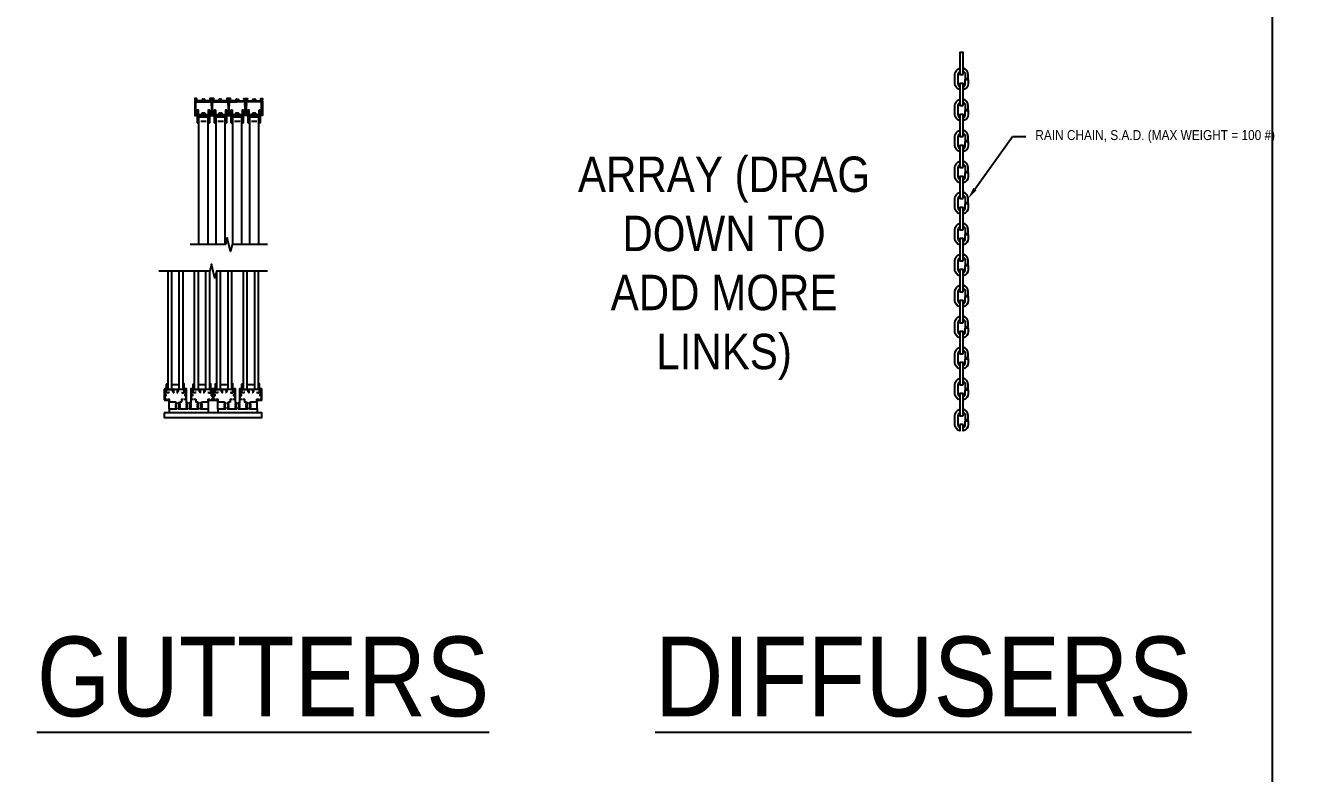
# Model space of a CAD drawing. Header units: inches. Extents: x -2661 to 42767, y -1222 to 9099.
# Drawn here: x 2324.4 to 2468.7, y 1596.3 to 1680.7 of the extents above; entities that cross this region are included whole.
import ezdxf
from ezdxf import colors
from ezdxf.entities.mleader import LeaderData, LeaderLine
from ezdxf.math import Vec2, Vec3

# ---------------------------------------------------------------- set-up
doc = ezdxf.new("R2010")
doc.units = ezdxf.units.IN
doc.header["$LTSCALE"] = 12
doc.header["$MEASUREMENT"] = 0
doc.layers.get('0').update_dxf_attribs({"linetype": 'CONTINUOUS'})
doc.layers.add('S-ANNO-NONPLOT', color=253, linetype='CONTINUOUS', plot=False, transparency=0.5)
doc.layers.add('S-ANNO-NOTE', color=4, linetype='CONTINUOUS')
doc.layers.add('S-ARCH', color=1, linetype='CONTINUOUS')
doc.styles.add('Arial', font='arial.ttf', dxfattribs={"width": 0.85})

# ---------------------------------------------------------------- blocks, each defined once
blk = doc.blocks.new('MULTI4 BOTTOM')
for p, q in [((-5.12, 16.5), (-5.12, 3.18)), ((-4.69, 16.5), (-4.69, 3.18)), ((-3.81, 3.18), (-3.81, 16.5)), ((-3.37, 3.18), (-3.37, 16.5)), ((-2.12, 16.5), (-2.12, 3.18)), ((-1.68, 16.5), (-1.68, 3.18)), ((-0.8, 3.18), (-0.8, 16.5)), ((-0.37, 3.18), (-0.37, 16.53)), ((0.38, 16.47), (0.38, 3.18)), ((0.81, 16.5), (0.81, 3.18)), ((1.69, 3.18), (1.69, 16.5)), ((2.13, 3.18), (2.13, 16.5)), ((3.38, 16.5), (3.38, 3.18)), ((3.82, 16.5), (3.82, 3.18)), ((4.7, 3.18), (4.7, 16.5)), ((5.13, 3.18), (5.13, 16.5)), ((-5.5, 3.2), (-5.5, 1.96)), ((-5.12, 3.18), (-3.37, 3.18)), ((-3.81, 3.68), (-4.69, 3.68)), ((-2.12, 3.18), (-0.37, 3.18)), ((-0.8, 3.68), (-1.68, 3.68)), ((0.38, 3.18), (2.13, 3.18)), ((1.69, 3.68), (0.81, 3.68)), ((3.38, 3.18), (5.13, 3.18)), ((4.7, 3.68), (3.82, 3.68)), ((-4.96, 0.95), (-4.96, 0.5)), ((-0.54, 0.95), (-0.54, 0.5)), ((0.54, 0.95), (0.54, 0.5)), ((4.96, 0.95), (4.96, 0.5))]:
    blk.add_line(p, q)
blk.add_lwpolyline([(6.13, 16.5), (0.38, 16.5), (0.19, 15.72), (-0.19, 17.28), (-0.37, 16.5), (-6.12, 16.5)])
for points in [[(-5.22, 2.01), (-5.39, 2.01, -0.414214), (-5.42, 2.05), (-5.42, 2.45), (-5.28, 2.45), (-5.28, 2.53), (-5.42, 2.53), (-5.42, 2.82), (-5.32, 2.82), (-5.32, 2.93), (-5.42, 2.93), (-5.42, 3.11), (-5.32, 3.11), (-5.32, 3.23), (-5.47, 3.23, 0.414214), (-5.5, 3.2)], [(-4.9, 2.8), (-5.04, 2.8), (-5.04, 2.76), (-5.18, 2.76, -0.414214), (-5.24, 2.82), (-5.24, 3.74, -1), (-5.16, 3.74), (-5.16, 3.18, 0.414214), (-5.12, 3.15), (-4.63, 3.15), (-4.57, 3.11), (-4.42, 3.11), (-4.48, 2.99), (-4.57, 2.99), (-4.57, 2.9), (-4.46, 2.9), (-4.46, 2.79, -0.414214), (-4.5, 2.76)], [(-3.58, 2.8), (-3.47, 2.8), (-3.47, 2.76), (-3.32, 2.76, 0.414214), (-3.26, 2.82), (-3.26, 3.74, 1), (-3.35, 3.74), (-3.35, 3.18, -0.414214), (-3.38, 3.15), (-3.87, 3.15), (-3.94, 3.11), (-4.08, 3.11), (-4.02, 2.99), (-3.94, 2.99), (-3.94, 2.9), (-4.04, 2.9), (-4.04, 2.79, 0.414214), (-4.01, 2.76)], [(-3.34, 2.01), (-3.54, 2.01, 0.414214), (-3.57, 1.98), (-3.57, 1.75, -0.414214), (-3.61, 1.72), (-3.72, 1.72, 0.414214), (-3.75, 1.69), (-3.75, 1.64), (-3.89, 1.64), (-3.87, 1.51), (-3.75, 1.51), (-3.75, 1.34), (-3.85, 1.4), (-3.85, 1.22), (-3.75, 1.28), (-3.75, 1.1), (-3.87, 1.1), (-3.89, 0.95), (-2.84, 0.95), (-2.87, 1.1), (-2.98, 1.1), (-2.98, 1.28), (-2.88, 1.22), (-2.88, 1.4), (-2.98, 1.34), (-2.98, 1.51), (-2.87, 1.51), (-2.85, 1.64), (-2.98, 1.64), (-2.98, 3.2, 0.414214), (-3.02, 3.23), (-3.16, 3.23), (-3.16, 3.11), (-3.06, 3.11), (-3.06, 2.93), (-3.16, 2.93), (-3.16, 2.82), (-3.06, 2.82), (-3.06, 2.53), (-3.2, 2.53), (-3.2, 2.45), (-3.06, 2.45), (-3.06, 2.05, -0.414214), (-3.09, 2.01), (-3.26, 2.01)], [(-2.24, 2.01), (-2.4, 2.01, -0.414214), (-2.43, 2.05), (-2.43, 2.45), (-2.3, 2.45), (-2.3, 2.53), (-2.43, 2.53), (-2.43, 2.82), (-2.34, 2.82), (-2.34, 2.93), (-2.43, 2.93), (-2.43, 3.11), (-2.34, 3.11), (-2.34, 3.23), (-2.48, 3.23, 0.414214), (-2.51, 3.2), (-2.51, 1.64), (-2.65, 1.64), (-2.63, 1.51), (-2.51, 1.51), (-2.51, 1.34), (-2.62, 1.4), (-2.62, 1.22), (-2.51, 1.28), (-2.51, 1.1), (-2.63, 1.1), (-2.65, 0.95), (-1.6, 0.95), (-1.63, 1.1), (-1.75, 1.1), (-1.75, 1.28), (-1.64, 1.22), (-1.64, 1.4), (-1.75, 1.34), (-1.75, 1.51), (-1.63, 1.51), (-1.61, 1.64), (-1.75, 1.64), (-1.75, 1.69, 0.414214), (-1.78, 1.72), (-1.89, 1.72, -0.414214), (-1.92, 1.75), (-1.92, 1.98, 0.414214), (-1.95, 2.01), (-2.16, 2.01)], [(-1.92, 2.8), (-2.03, 2.8), (-2.03, 2.76), (-2.18, 2.76, -0.414214), (-2.24, 2.82), (-2.24, 3.74, -1), (-2.15, 3.74), (-2.15, 3.18, 0.414214), (-2.12, 3.15), (-1.62, 3.15), (-1.56, 3.11), (-1.41, 3.11), (-1.47, 2.99), (-1.56, 2.99), (-1.56, 2.9), (-1.46, 2.9), (-1.46, 2.79, -0.414214), (-1.49, 2.76)], [(-0.35, 2.01), (-0.56, 2.01, 0.414214), (-0.59, 1.98), (-0.59, 1.72), (-1.24, 1.72, 0.414214), (-1.27, 1.69), (-1.27, 1.64), (-1.41, 1.64), (-1.39, 1.51), (-1.27, 1.51), (-1.27, 1.34), (-1.38, 1.4), (-1.38, 1.22), (-1.27, 1.28), (-1.27, 1.1), (-1.39, 1.1), (-1.42, 0.95), (-0.54, 0.95, 0.414214), (-0.51, 0.99), (-0.51, 1.9, -0.414214), (-0.48, 1.94), (-0.03, 1.94, 0.414214), (0, 1.97), (0, 3.2, 0.414214), (-0.03, 3.23), (-0.17, 3.23), (-0.17, 3.11), (-0.08, 3.11), (-0.08, 2.93), (-0.17, 2.93), (-0.17, 2.82), (-0.08, 2.82), (-0.08, 2.53), (-0.21, 2.53), (-0.21, 2.45), (-0.08, 2.45), (-0.08, 2.05, -0.414214), (-0.11, 2.01), (-0.27, 2.01)], [(-0.59, 2.8), (-0.46, 2.8), (-0.46, 2.76), (-0.31, 2.76, 0.414214), (-0.25, 2.82), (-0.25, 3.74, 1), (-0.34, 3.74), (-0.34, 3.18, -0.414214), (-0.37, 3.15), (-0.87, 3.15), (-0.93, 3.11), (-1.08, 3.11), (-1.02, 2.99), (-0.93, 2.99), (-0.93, 2.9), (-1.03, 2.9), (-1.03, 2.79, 0.414214), (-1, 2.76)], [(0.28, 2.01), (0.11, 2.01, -0.414214), (0.08, 2.05), (0.08, 2.45), (0.22, 2.45), (0.22, 2.53), (0.08, 2.53), (0.08, 2.82), (0.18, 2.82), (0.18, 2.93), (0.08, 2.93), (0.08, 3.11), (0.18, 3.11), (0.18, 3.23), (0.03, 3.23, 0.414214), (0, 3.2)], [(0.6, 2.8), (0.46, 2.8), (0.46, 2.76), (0.32, 2.76, -0.414214), (0.26, 2.82), (0.26, 3.74, -1), (0.34, 3.74), (0.34, 3.18, 0.414214), (0.38, 3.15), (0.87, 3.15), (0.93, 3.11), (1.08, 3.11), (1.02, 2.99), (0.93, 2.99), (0.93, 2.9), (1.04, 2.9), (1.04, 2.79, -0.414214), (1, 2.76)], [(1.92, 2.8), (2.03, 2.8), (2.03, 2.76), (2.18, 2.76, 0.414214), (2.24, 2.82), (2.24, 3.74, 1), (2.15, 3.74), (2.15, 3.18, -0.414214), (2.12, 3.15), (1.63, 3.15), (1.56, 3.11), (1.42, 3.11), (1.48, 2.99), (1.56, 2.99), (1.56, 2.9), (1.46, 2.9), (1.46, 2.79, 0.414214), (1.49, 2.76)], [(2.16, 2.01), (1.96, 2.01, 0.414214), (1.93, 1.98), (1.93, 1.75, -0.414214), (1.89, 1.72), (1.78, 1.72, 0.414214), (1.75, 1.69), (1.75, 1.64), (1.61, 1.64), (1.63, 1.51), (1.75, 1.51), (1.75, 1.34), (1.65, 1.4), (1.65, 1.22), (1.75, 1.28), (1.75, 1.1), (1.63, 1.1), (1.61, 0.95), (2.66, 0.95), (2.63, 1.1), (2.52, 1.1), (2.52, 1.28), (2.62, 1.22), (2.62, 1.4), (2.52, 1.34), (2.52, 1.51), (2.63, 1.51), (2.65, 1.64), (2.52, 1.64), (2.52, 3.2, 0.414214), (2.48, 3.23), (2.34, 3.23), (2.34, 3.11), (2.44, 3.11), (2.44, 2.93), (2.34, 2.93), (2.34, 2.82), (2.44, 2.82), (2.44, 2.53), (2.3, 2.53), (2.3, 2.45), (2.44, 2.45), (2.44, 2.05, -0.414214), (2.41, 2.01), (2.24, 2.01)], [(3.26, 2.01), (3.1, 2.01, -0.414214), (3.07, 2.05), (3.07, 2.45), (3.2, 2.45), (3.2, 2.53), (3.07, 2.53), (3.07, 2.82), (3.16, 2.82), (3.16, 2.93), (3.07, 2.93), (3.07, 3.11), (3.16, 3.11), (3.16, 3.23), (3.02, 3.23, 0.414214), (2.99, 3.2), (2.99, 1.64), (2.85, 1.64), (2.87, 1.51), (2.99, 1.51), (2.99, 1.34), (2.88, 1.4), (2.88, 1.22), (2.99, 1.28), (2.99, 1.1), (2.87, 1.1), (2.85, 0.95), (3.9, 0.95), (3.87, 1.1), (3.75, 1.1), (3.75, 1.28), (3.86, 1.22), (3.86, 1.4), (3.75, 1.34), (3.75, 1.51), (3.87, 1.51), (3.89, 1.64), (3.75, 1.64), (3.75, 1.69, 0.414214), (3.72, 1.72), (3.61, 1.72, -0.414214), (3.58, 1.75), (3.58, 1.98, 0.414214), (3.55, 2.01), (3.34, 2.01)], [(3.58, 2.8), (3.47, 2.8), (3.47, 2.76), (3.32, 2.76, -0.414214), (3.26, 2.82), (3.26, 3.74, -1), (3.35, 3.74), (3.35, 3.18, 0.414214), (3.38, 3.15), (3.88, 3.15), (3.94, 3.11), (4.09, 3.11), (4.03, 2.99), (3.94, 2.99), (3.94, 2.9), (4.04, 2.9), (4.04, 2.79, -0.414214), (4.01, 2.76)], [(5.15, 2.01), (4.94, 2.01, 0.414214), (4.91, 1.98), (4.91, 1.72), (4.26, 1.72, 0.414214), (4.23, 1.69), (4.23, 1.64), (4.09, 1.64), (4.11, 1.51), (4.23, 1.51), (4.23, 1.34), (4.12, 1.4), (4.12, 1.22), (4.23, 1.28), (4.23, 1.1), (4.11, 1.1), (4.08, 0.95), (4.96, 0.95, 0.414214), (4.99, 0.99), (4.99, 1.9, -0.414214), (5.02, 1.94), (5.47, 1.94, 0.414214), (5.5, 1.97), (5.5, 3.2, 0.414214), (5.47, 3.23), (5.33, 3.23), (5.33, 3.11), (5.42, 3.11), (5.42, 2.93), (5.33, 2.93), (5.33, 2.82), (5.42, 2.82), (5.42, 2.53), (5.29, 2.53), (5.29, 2.45), (5.42, 2.45), (5.42, 2.05, -0.414214), (5.39, 2.01), (5.23, 2.01)], [(4.91, 2.8), (5.04, 2.8), (5.04, 2.76), (5.19, 2.76, 0.414214), (5.25, 2.82), (5.25, 3.74, 1), (5.16, 3.74), (5.16, 3.18, -0.414214), (5.13, 3.15), (4.63, 3.15), (4.57, 3.11), (4.42, 3.11), (4.48, 2.99), (4.57, 2.99), (4.57, 2.9), (4.47, 2.9), (4.47, 2.79, 0.414214), (4.5, 2.76)], [(-5.5, 1.96, 0.336208), (-5.47, 1.94), (-5.02, 1.94, -0.414214), (-4.99, 1.9), (-4.99, 0.99, 0.414214), (-4.96, 0.95), (-4.08, 0.95), (-4.11, 1.1), (-4.22, 1.1), (-4.22, 1.28), (-4.12, 1.22), (-4.12, 1.4), (-4.22, 1.34), (-4.22, 1.51), (-4.11, 1.51), (-4.08, 1.64), (-4.22, 1.64), (-4.22, 1.69, 0.414214), (-4.25, 1.72), (-4.91, 1.72), (-4.91, 1.98, 0.414214), (-4.94, 2.01), (-5.15, 2.01)], [(0, 1.96, 0.336208), (0.03, 1.94), (0.48, 1.94, -0.414214), (0.51, 1.9), (0.51, 0.99, 0.414214), (0.54, 0.95), (1.42, 0.95), (1.39, 1.1), (1.28, 1.1), (1.28, 1.28), (1.38, 1.22), (1.38, 1.4), (1.28, 1.34), (1.28, 1.51), (1.39, 1.51), (1.42, 1.64), (1.28, 1.64), (1.28, 1.69, 0.414214), (1.25, 1.72), (0.59, 1.72), (0.59, 1.98, 0.414214), (0.56, 2.01), (0.35, 2.01)]]:
    blk.add_lwpolyline(points, format="xyb")
blk.add_lwpolyline([(-5.5, 0.5), (-5.5, 0), (5.5, 0), (5.5, 0.5)], close=True)
blk = doc.blocks.new('*U641')
for p, q in [((-3.44, -2.01), (-2.28, -2.01)), ((-3.36, -2.07), (-2.36, -2.07)), ((-3.36, -16.5), (-3.36, -2.07)), ((-3.36, -2.07), (-2.36, -2.07)), ((-3.17, -2.57), (-2.55, -2.57)), ((-2.36, -2.07), (-2.36, -16.5)), ((-1.51, -2.01), (-0.34, -2.01)), ((-1.43, -2.07), (-0.43, -2.07)), ((-1.43, -16.5), (-1.43, -2.07)), ((-1.43, -2.07), (-0.43, -2.07)), ((-1.24, -2.57), (-0.61, -2.57)), ((-0.43, -2.07), (-0.43, -16.5)), ((0.37, -2.01), (1.54, -2.01)), ((0.45, -2.07), (1.45, -2.07)), ((0.45, -16.5), (0.45, -2.07)), ((0.45, -2.07), (1.45, -2.07)), ((0.64, -2.57), (1.27, -2.57)), ((1.45, -2.07), (1.45, -16.5)), ((2.28, -2.01), (3.44, -2.01)), ((2.36, -16.5), (2.36, -2.07)), ((2.36, -2.07), (3.36, -2.07)), ((2.36, -2.07), (3.36, -2.07)), ((2.55, -2.57), (3.17, -2.57)), ((3.36, -2.07), (3.36, -16.5))]:
    blk.add_line(p, q)
for points in [[(0.95, -0.27, -0.651692), (0.89, -0.13, 1), (0.84, -0.08, 0.248879), (0.8, -0.22, -0.485225), (0.77, -0.26), (0.07, -0.26, -0.414214), (0.04, -0.23), (0.04, -0.11, -0.414214), (0.07, -0.08), (0.21, -0.08), (0.21, 0), (0, 0), (-0.21, 0), (-0.21, -0.08), (-0.07, -0.08, -0.414214), (-0.04, -0.11), (-0.04, -0.23, -0.414214), (-0.07, -0.26), (-0.77, -0.26, -0.485225), (-0.8, -0.22, 0.248879), (-0.84, -0.08, 1), (-0.89, -0.13, -0.651692), (-0.95, -0.27, -0.651692), (-1.02, -0.13, 1), (-1.07, -0.08, 0.248879), (-1.11, -0.22, -0.485225), (-1.14, -0.26), (-1.84, -0.26, -0.414214), (-1.87, -0.23), (-1.87, -0.11, -0.414214), (-1.84, -0.08), (-1.7, -0.08), (-1.7, 0), (-1.91, 0), (-2.12, 0), (-2.12, -0.08), (-1.98, -0.08, -0.414214), (-1.95, -0.11), (-1.95, -0.23, -0.414214), (-1.98, -0.26), (-2.68, -0.26, -0.485225), (-2.71, -0.22, 0.248879), (-2.75, -0.08, 1), (-2.8, -0.13, -2.265582), (-2.92, -0.13, 1), (-2.98, -0.08, 0.248879), (-3.01, -0.22, -0.485225), (-3.04, -0.26), (-3.58, -0.26, -0.414214), (-3.61, -0.23), (-3.61, -0.06, 0.414214), (-3.67, 0), (-3.82, 0), (-3.82, -0.1, 0.528549), (-3.79, -0.12), (-3.68, -0.08), (-3.68, -0.26), (-3.82, -0.26), (-3.82, -1.93), (-3.69, -1.93, 0.414214), (-3.65, -1.89), (-3.65, -1.82, 1), (-3.69, -1.82), (-3.69, -1.85, -1), (-3.74, -1.85), (-3.74, -1.59, -1), (-3.69, -1.59), (-3.69, -1.6, 1), (-3.65, -1.6), (-3.65, -1.55, 0.383001), (-3.7, -1.49, -0.373445), (-3.71, -1.48), (-3.71, -0.45, -0.414214), (-3.63, -0.37), (-2.04, -0.37, -0.414214), (-1.96, -0.45), (-1.96, -0.53), (-2, -0.59, 0.57735), (-1.98, -0.64), (-1.96, -0.64), (-1.96, -0.74), (-1.98, -0.74, 0.57735), (-2, -0.78), (-1.96, -0.85), (-1.96, -1.48, -0.414214), (-1.97, -1.49), (-2.03, -1.49, 0.348676), (-2.07, -1.55), (-2.07, -1.6, 1), (-2.03, -1.6), (-2.03, -1.59, -1), (-1.98, -1.59), (-1.98, -1.85, -1), (-2.03, -1.85), (-2.03, -1.82, 1), (-2.07, -1.82), (-2.07, -1.89, 0.414214), (-2.03, -1.93), (-1.91, -1.93), (-1.78, -1.93, 0.414214), (-1.74, -1.89), (-1.74, -1.82, 1), (-1.78, -1.82), (-1.78, -1.85, -1), (-1.83, -1.85), (-1.83, -1.59, -1), (-1.78, -1.59), (-1.78, -1.6, 1), (-1.74, -1.6), (-1.74, -1.55, 0.348676), (-1.78, -1.49), (-1.84, -1.49, -0.414214), (-1.85, -1.48), (-1.85, -0.85), (-1.82, -0.78, 0.57735), (-1.84, -0.74), (-1.85, -0.74), (-1.85, -0.64), (-1.84, -0.64, 0.57735), (-1.82, -0.59), (-1.85, -0.53), (-1.85, -0.45, -0.414214), (-1.78, -0.37), (-0.95, -0.37)], [(0.95, -0.27, 0.651692), (1.02, -0.13, -1), (1.07, -0.08, -0.248879), (1.11, -0.22, 0.485225), (1.14, -0.26), (1.84, -0.26, 0.414214), (1.87, -0.23), (1.87, -0.11, 0.414214), (1.84, -0.08), (1.7, -0.08), (1.7, 0), (1.91, 0)], [(1.91, 0), (2.12, 0), (2.12, -0.08), (1.98, -0.08, 0.414214), (1.95, -0.11), (1.95, -0.23, 0.414214), (1.98, -0.26), (2.68, -0.26, 0.485225), (2.71, -0.22, -0.248879), (2.75, -0.08, -1), (2.8, -0.13, 2.265582), (2.92, -0.13, -1), (2.98, -0.08, -0.248879), (3.01, -0.22, 0.485225), (3.04, -0.26), (3.57, -0.26, 0.414214), (3.61, -0.23), (3.61, -0.06, -0.414214), (3.67, 0), (3.82, 0), (3.82, -0.1, -0.528549), (3.79, -0.12), (3.68, -0.08), (3.68, -0.26), (3.82, -0.26), (3.82, -1.93), (3.69, -1.93, -0.414214), (3.65, -1.89), (3.65, -1.82, -1), (3.69, -1.82), (3.69, -1.85, 1), (3.74, -1.85), (3.74, -1.59, 1), (3.69, -1.59), (3.69, -1.6, -1), (3.65, -1.6), (3.65, -1.53, -0.443866), (3.69, -1.49, 0.443866), (3.71, -1.48), (3.71, -0.45, 0.414214), (3.63, -0.37), (2.04, -0.37, 0.414214), (1.96, -0.45), (1.96, -0.53), (2, -0.59, -0.57735), (1.97, -0.64), (1.96, -0.64), (1.96, -0.74), (1.97, -0.74, -0.57735), (2, -0.78), (1.96, -0.85), (1.96, -1.48, 0.414214), (1.97, -1.49), (2.03, -1.49, -0.348676), (2.07, -1.55), (2.07, -1.6, -1), (2.03, -1.6), (2.03, -1.59, 1), (1.98, -1.59), (1.98, -1.85, 1), (2.03, -1.85), (2.03, -1.82, -1), (2.07, -1.82), (2.07, -1.89, -0.414214), (2.03, -1.93), (1.91, -1.93)], [(-2.75, -1.63), (-2.75, -1.63, -0.216769), (-2.71, -1.75, 0.448133), (-2.64, -1.82), (-2.34, -1.82, 0.414214), (-2.28, -1.76), (-2.28, -1.33, -0.414214), (-2.25, -1.3), (-2.22, -1.3, -0.414214), (-2.18, -1.33), (-2.18, -2.73, -0.414214), (-2.22, -2.76), (-2.27, -2.76, -0.414214), (-2.3, -2.73), (-2.3, -2.66), (-2.27, -2.66), (-2.27, -2.64), (-2.3, -2.58), (-2.3, -2.56), (-2.27, -2.56), (-2.27, -2.54), (-2.3, -2.48), (-2.3, -2.46), (-2.27, -2.46), (-2.27, -2.44), (-2.3, -2.38), (-2.3, -2.36), (-2.27, -2.36), (-2.27, -2.34), (-2.3, -2.28), (-2.3, -2.26), (-2.28, -2.26), (-2.28, -2.01, 0.414214), (-2.37, -1.92), (-2.86, -1.92), (-3.35, -1.92, 0.414214), (-3.44, -2.01), (-3.44, -2.26), (-3.43, -2.26), (-3.43, -2.28), (-3.46, -2.34), (-3.46, -2.36), (-3.43, -2.36), (-3.43, -2.38), (-3.46, -2.44), (-3.46, -2.46), (-3.43, -2.46), (-3.43, -2.48), (-3.46, -2.54), (-3.46, -2.56), (-3.43, -2.56), (-3.43, -2.58), (-3.46, -2.64), (-3.46, -2.66), (-3.43, -2.66), (-3.43, -2.73, -0.414214), (-3.46, -2.76), (-3.51, -2.76, -0.414214), (-3.54, -2.73), (-3.54, -1.33, -0.414214), (-3.51, -1.3), (-3.48, -1.3, -0.414214), (-3.44, -1.33), (-3.44, -1.76, 0.414214), (-3.38, -1.82), (-3.08, -1.82, 0.448133), (-3.02, -1.75, -0.216769), (-2.98, -1.63, -0.999998), (-2.92, -1.68, 0.651692), (-2.86, -1.82, 0.651692), (-2.8, -1.68, -0.999998), (-2.75, -1.63), (-2.75, -1.63)], [(-0.81, -1.63), (-0.81, -1.63, -0.216769), (-0.77, -1.75, 0.448133), (-0.71, -1.82), (-0.41, -1.82, 0.414214), (-0.34, -1.76), (-0.34, -1.33, -0.414214), (-0.31, -1.3), (-0.28, -1.3, -0.414214), (-0.25, -1.33), (-0.25, -2.73, -0.414214), (-0.28, -2.76), (-0.33, -2.76, -0.414214), (-0.36, -2.73), (-0.36, -2.66), (-0.33, -2.66), (-0.33, -2.64), (-0.36, -2.58), (-0.36, -2.56), (-0.33, -2.56), (-0.33, -2.54), (-0.36, -2.48), (-0.36, -2.46), (-0.33, -2.46), (-0.33, -2.44), (-0.36, -2.38), (-0.36, -2.36), (-0.33, -2.36), (-0.33, -2.34), (-0.36, -2.28), (-0.36, -2.26), (-0.34, -2.26), (-0.34, -2.01, 0.414214), (-0.44, -1.92), (-0.93, -1.92), (-1.42, -1.92, 0.414214), (-1.51, -2.01), (-1.51, -2.26), (-1.49, -2.26), (-1.49, -2.28), (-1.52, -2.34), (-1.52, -2.36), (-1.49, -2.36), (-1.49, -2.38), (-1.52, -2.44), (-1.52, -2.46), (-1.49, -2.46), (-1.49, -2.48), (-1.52, -2.54), (-1.52, -2.56), (-1.49, -2.56), (-1.49, -2.58), (-1.52, -2.64), (-1.52, -2.66), (-1.49, -2.66), (-1.49, -2.73, -0.414214), (-1.52, -2.76), (-1.57, -2.76, -0.414214), (-1.6, -2.73), (-1.6, -1.33, -0.414214), (-1.57, -1.3), (-1.54, -1.3, -0.414214), (-1.51, -1.33), (-1.51, -1.76, 0.414214), (-1.45, -1.82), (-1.14, -1.82, 0.448133), (-1.08, -1.75, -0.216769), (-1.04, -1.63, -0.999998), (-0.99, -1.68, 0.651692), (-0.93, -1.82, 0.651692), (-0.86, -1.68, -0.999998), (-0.81, -1.63), (-0.81, -1.63)], [(-0.95, -0.37), (-0.13, -0.37, -0.414214), (-0.06, -0.45), (-0.06, -0.53), (-0.09, -0.59, 0.57735), (-0.07, -0.64), (-0.06, -0.64), (-0.06, -0.74), (-0.07, -0.74, 0.57735), (-0.09, -0.78), (-0.06, -0.85), (-0.06, -1.48, -0.414214), (-0.07, -1.49), (-0.12, -1.49, 0.348676), (-0.17, -1.55), (-0.17, -1.6, 1), (-0.12, -1.6), (-0.12, -1.59, -1), (-0.08, -1.59), (-0.08, -1.85, -1), (-0.12, -1.85), (-0.12, -1.82, 1), (-0.17, -1.82), (-0.17, -1.89, 0.414214), (-0.12, -1.93), (0, -1.93), (0.12, -1.93, 0.414214), (0.16, -1.89), (0.16, -1.82, 1), (0.12, -1.82), (0.12, -1.85, -1), (0.07, -1.85), (0.07, -1.59, -1), (0.12, -1.59), (0.12, -1.6, 1), (0.16, -1.6), (0.16, -1.55, 0.348676), (0.12, -1.49), (0.06, -1.49, -0.414214), (0.05, -1.48), (0.05, -0.85), (0.09, -0.78, 0.57735), (0.07, -0.74), (0.05, -0.74), (0.05, -0.64), (0.07, -0.64, 0.57735), (0.09, -0.59), (0.05, -0.53), (0.05, -0.45, -0.414214), (0.13, -0.37), (0.95, -0.37)], [(1.07, -1.63), (1.07, -1.63, -0.216769), (1.11, -1.75, 0.448133), (1.17, -1.82), (1.47, -1.82, 0.414214), (1.54, -1.76), (1.54, -1.33, -0.414214), (1.57, -1.3), (1.6, -1.3, -0.414214), (1.63, -1.33), (1.63, -2.73, -0.414214), (1.6, -2.76), (1.55, -2.76, -0.414214), (1.52, -2.73), (1.52, -2.66), (1.55, -2.66), (1.55, -2.64), (1.52, -2.58), (1.52, -2.56), (1.55, -2.56), (1.55, -2.54), (1.52, -2.48), (1.52, -2.46), (1.55, -2.46), (1.55, -2.44), (1.52, -2.38), (1.52, -2.36), (1.55, -2.36), (1.55, -2.34), (1.52, -2.28), (1.52, -2.26), (1.54, -2.26), (1.54, -2.01, 0.414214), (1.44, -1.92), (0.95, -1.92), (0.46, -1.92, 0.414214), (0.37, -2.01), (0.37, -2.26), (0.39, -2.26), (0.39, -2.28), (0.36, -2.34), (0.36, -2.36), (0.39, -2.36), (0.39, -2.38), (0.36, -2.44), (0.36, -2.46), (0.39, -2.46), (0.39, -2.48), (0.36, -2.54), (0.36, -2.56), (0.39, -2.56), (0.39, -2.58), (0.36, -2.64), (0.36, -2.66), (0.39, -2.66), (0.39, -2.73, -0.414214), (0.36, -2.76), (0.31, -2.76, -0.414214), (0.28, -2.73), (0.28, -1.33, -0.414214), (0.31, -1.3), (0.34, -1.3, -0.414214), (0.37, -1.33), (0.37, -1.76, 0.414214), (0.43, -1.82), (0.74, -1.82, 0.448133), (0.8, -1.75, -0.216769), (0.84, -1.63, -0.999998), (0.89, -1.68, 0.651692), (0.95, -1.82, 0.651692), (1.02, -1.68, -0.999998), (1.07, -1.63), (1.07, -1.63)], [(1.91, -1.93), (1.78, -1.93, -0.414214), (1.74, -1.89), (1.74, -1.82, -1), (1.78, -1.82), (1.78, -1.85, 1), (1.83, -1.85), (1.83, -1.59, 1), (1.78, -1.59), (1.78, -1.6, -1), (1.74, -1.6), (1.74, -1.55, -0.348676), (1.78, -1.49), (1.84, -1.49, 0.414214), (1.85, -1.48), (1.85, -0.85), (1.82, -0.78, -0.57735), (1.84, -0.74), (1.85, -0.74), (1.85, -0.64), (1.84, -0.64, -0.57735), (1.82, -0.59), (1.85, -0.53), (1.85, -0.45, 0.414214), (1.78, -0.37), (0.95, -0.37)], [(2.98, -1.63), (2.98, -1.63, -0.216769), (3.02, -1.75, 0.448133), (3.08, -1.82), (3.38, -1.82, 0.414214), (3.44, -1.76), (3.44, -1.33, -0.414214), (3.48, -1.3), (3.51, -1.3, -0.414214), (3.54, -1.33), (3.54, -2.73, -0.414214), (3.51, -2.76), (3.46, -2.76, -0.414214), (3.43, -2.73), (3.43, -2.66), (3.46, -2.66), (3.46, -2.64), (3.43, -2.58), (3.43, -2.56), (3.46, -2.56), (3.46, -2.54), (3.43, -2.48), (3.43, -2.46), (3.46, -2.46), (3.46, -2.44), (3.43, -2.38), (3.43, -2.36), (3.46, -2.36), (3.46, -2.34), (3.43, -2.28), (3.43, -2.26), (3.44, -2.26), (3.44, -2.01, 0.414214), (3.35, -1.92), (2.86, -1.92), (2.37, -1.92, 0.414214), (2.28, -2.01), (2.28, -2.26), (2.3, -2.26), (2.3, -2.28), (2.27, -2.34), (2.27, -2.36), (2.3, -2.36), (2.3, -2.38), (2.27, -2.44), (2.27, -2.46), (2.3, -2.46), (2.3, -2.48), (2.27, -2.54), (2.27, -2.56), (2.3, -2.56), (2.3, -2.58), (2.27, -2.64), (2.27, -2.66), (2.3, -2.66), (2.3, -2.73, -0.414214), (2.27, -2.76), (2.22, -2.76, -0.414214), (2.18, -2.73), (2.18, -1.33, -0.414214), (2.22, -1.3), (2.25, -1.3, -0.414214), (2.28, -1.33), (2.28, -1.76, 0.414214), (2.34, -1.82), (2.64, -1.82, 0.448133), (2.71, -1.75, -0.216769), (2.75, -1.63, -0.999998), (2.8, -1.68, 0.651692), (2.86, -1.82, 0.651692), (2.92, -1.68, -0.999998), (2.98, -1.63), (2.98, -1.63)]]:
    blk.add_lwpolyline(points, format="xyb")
blk.add_lwpolyline([(4.36, -16.5), (0.38, -16.5), (0.19, -17.28), (-0.19, -15.72), (-0.38, -16.5), (-4.36, -16.5)])
for centre, start, end in [((-3.34, -2.6), 225.7474, 265.7192), ((-2.38, -2.6), 274.8177, 315.0644), ((-1.41, -2.6), 225.7474, 265.7192), ((-0.44, -2.6), 274.8177, 315.0644), ((0.47, -2.6), 225.7474, 265.7192), ((1.44, -2.6), 274.8177, 315.0644), ((2.38, -2.6), 225.7474, 265.7192), ((3.34, -2.6), 274.8177, 315.0644)]:
    blk.add_arc(centre, 0.218, start, end)
blk = doc.blocks.new('*U1140')
blk.add_line((0.75, -0.95), (0.41, -0.95))
blk.add_lwpolyline([(0.19, -0.39), (0.19, 2.11), (-0.19, 2.11), (-0.19, -0.39)], close=True)
for points in [[(-0.19, -1.39), (-0.19, -2.11, -0.339724), (-0.75, -1.39), (-0.75, -0.39, -0.339724), (-0.19, 0.34)], [(0.19, -0.03, -0.275302), (0.41, -0.39), (0.41, -0.83), (0.75, -0.83), (0.75, -0.39, 0.339724), (0.19, 0.34)], [(-0.19, -0.03, 0.275302), (-0.41, -0.39), (-0.41, -1.39, 0.275302), (-0.19, -1.74)], [(0.19, -1.74, 0.275302), (0.41, -1.39), (0.41, -0.95), (0.75, -0.95), (0.75, -1.39, -0.339724), (0.19, -2.11), (0.19, -1.39)]]:
    blk.add_lwpolyline(points, format="xyb")
blk.add_lwpolyline([(0.19, -1.39), (-0.19, -1.39)])
blk = doc.blocks.new('*U1141')
at = {"layer": 'S-ARCH', "color": 0, "linetype": 'ByBlock', "lineweight": -2, "transparency": 16777216}
for p in [(0, 0), (0, -3.5), (0, -7), (0, -10.5), (0, -14), (0, -17.5), (0, -21), (0, -24.5), (0, -28), (0, -31.5), (0, -35), (0, -38.5)]:
    blk.add_blockref('*U1140', p, dxfattribs=at)

msp = doc.modelspace()

# ---------------------------------------------------------------- linework, layer by layer
at = {"layer": 'S-ANNO-NONPLOT'}
msp.add_lwpolyline([(1505.0403, 2012.36325), (2465.0403, 2012.36325), (2465.0403, 940.00328), (1505.0403, 940.00328)], close=True, dxfattribs=at)

# ---------------------------------------------------------------- block references
at = {"layer": 'S-ARCH'}
for name, p in [('*U1141', (2430.00676, 1675.59072)), ('*U641', (2347.30265, 1672.51832)), ('MULTI4 BOTTOM', (2345.53202, 1636.51832))]:
    msp.add_blockref(name, p, dxfattribs=at)

# ---------------------------------------------------------------- texts
at = {"layer": 'S-ANNO-NOTE', "color": 191, "insert": (2403.20018, 1653.34578), "char_height": 4, "width": 34.088704, "attachment_point": 5, "style": 'Arial'}
msp.add_mtext('\\A1;ARRAY (DRAG DOWN TO ADD MORE LINKS)', dxfattribs=at)
at = {"layer": 'S-ANNO-NOTE', "color": 6, "char_height": 9, "width": 48.1757143, "attachment_point": 1, "style": 'Arial'}
for s, insert in [('\\A1;{\\LGUTTERS}', (2325.64944, 1611.77694)), ('\\A1;{\\LDIFFUSERS}', (2395.40685, 1611.77694))]:
    msp.add_mtext(s, dxfattribs=dict(at, insert=insert))

# ---------------------------------------------------------------- leaders
at = {"layer": 'S-ANNO-NOTE'}
ml = msp.add_multileader_mtext('Standard', dxfattribs=at)
ml.set_content('\\A1;RAIN CHAIN, S.A.D. (MAX WEIGHT = 100 #)', color=4, style='Arial')
ml.set_leader_properties(color=2)
ml.build(insert=Vec2(0, 0))
ml.multileader.update_dxf_attribs({"dogleg_length": 0.36, "arrow_head_size": 1.3125, "scale": 12})
ctx = ml.context
ctx.base_point, ctx.scale, ctx.char_height, ctx.arrow_head_size, ctx.landing_gap_size, ctx.plane_origin = Vec3(2437.24708, 1668.21177), 12, 1.125, 1.3125, 1.08, Vec3(2408.18497, 1949.18155)
notes = []
notes.append((ctx, [(0, (1, 1, 0), (2435.74708, 1668.21177), (1, 0), 1.5, [(0, [(2430.74708, 1661.21177)], 0, [])])]))
ctx.mtext.insert, ctx.mtext.width, ctx.mtext.flow_direction = Vec3(2438.32708, 1668.93964), 14.3269517, 5
for ctx, leaders in notes:
    for number, flags, end, landing, length, lines in leaders:
        leader = LeaderData()
        leader.index, (leader.has_last_leader_line, leader.has_dogleg_vector, leader.attachment_direction) = number, flags
        leader.last_leader_point, leader.dogleg_vector, leader.dogleg_length = Vec3(end), Vec3(landing), length
        for number, points, colour, breaks in lines:
            line = LeaderLine()
            line.index, line.vertices, line.color, line.breaks = number, Vec3.list(points), colors.encode_raw_color(colour), breaks
            leader.lines.append(line)
        ctx.leaders.append(leader)

doc.saveas('drawing.dxf')
